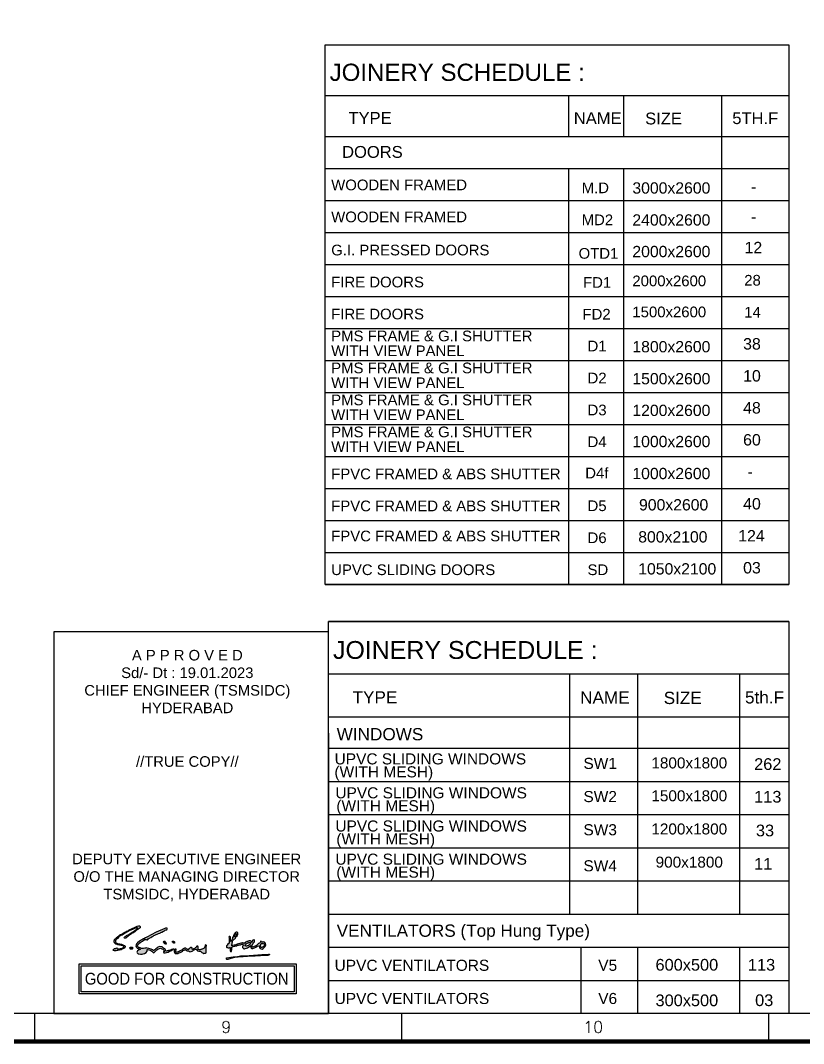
# Model space of a CAD drawing. Extents: x 7897917 to 8423973, y -6487334 to -6173396.
# Drawn here: x 8045949 to 8085627, y -6476226 to -6424411 of the extents above; entities that cross this region are included whole.
import ezdxf
from ezdxf.enums import TextEntityAlignment as Align

# ---------------------------------------------------------------- set-up
doc = ezdxf.new("R2010")
doc.units = 0
doc.header["$LTSCALE"] = 600
doc.header["$MEASUREMENT"] = 0
for name, color, linetype in [('HAT', 35, 'CONTINUOUS'), ('joinery', 7, 'CONTINUOUS'), ('sign-1', 170, 'CONTINUOUS'), ('TITLE', 7, 'CONTINUOUS'), ('Wall', 1, 'CONTINUOUS'), ('Working Dim', 5, 'CONTINUOUS')]:
    doc.layers.add(name, color=color, linetype=linetype)
doc.styles.add('ARIAL', font='arial.ttf')
doc.styles.add('ROMANS', font='romans.shx')

# ---------------------------------------------------------------- blocks, each defined once
blk = doc.blocks.new('A$C66962185')
at = {"layer": 'TITLE'}
blk.add_line((360.704, -141176.034), (2.142, -141176.034), dxfattribs=at)
at = {"layer": 'TITLE', "color": 0}
for p, q in [((241.949, -141178.329), (241.949, -141176.034)), ((272.212, -141178.329), (272.212, -141176.034)), ((302.474, -141178.329), (302.474, -141176.034))]:
    blk.add_line(p, q, dxfattribs=at)
at = {"layer": 'TITLE', "color": 7, "const_width": 0.355}
blk.add_lwpolyline([(363, -140928.365), (363, -141178.329), (0, -141178.329), (0, -140928.365)], close=True, dxfattribs=at)
at = {"layer": 'TITLE', "color": 0, "style": 'ROMANS'}
for s, height, p in [('9', 0.952, (257.726, -141177.147)), ('10', 0.9515, (287.988, -141177.147))]:
    blk.add_text(s, height=height, dxfattribs=at).set_placement(p, align=Align.MIDDLE)
blk = doc.blocks.new('A$Cb45d23e2')
at = {"layer": 'sign-1', "ltscale": 150}
h = blk.add_hatch(color=256, dxfattribs=at)
h.dxf.hatch_style = 1
h.paths.add_polyline_path([(-21154, -12288), (-21169, -12333), (-21169, -12381), (-21154, -12422), (-21114, -12451), (-21043, -12485), (-20950, -12492), (-20869, -12510), (-20795, -12529), (-20724, -12570), (-20687, -12603), (-20680, -12629), (-20680, -12651), (-20702, -12688), (-20750, -12729), (-20835, -12762), (-20891, -12792), (-20973, -12810), (-21062, -12822), (-21132, -12836), (-21143, -12836), (-21177, -12836), (-21225, -12836), (-21255, -12825), (-21278, -12821), (-21286, -12809), (-21283, -12768), (-21272, -12759), (-21253, -12750), (-21235, -12738), (-21218, -12727), (-21184, -12715), (-21151, -12715), (-21135, -12706), (-21123, -12703), (-21105, -12694), (-21086, -12701), (-21082, -12713), (-21074, -12727), (-21091, -12736), (-21089, -12747), (-21079, -12757), (-21065, -12761), (-21052, -12761), (-21029, -12747), (-20998, -12747), (-20984, -12740), (-20971, -12738), (-20957, -12731), (-20936, -12731), (-20929, -12724), (-20908, -12724), (-20880, -12724), (-20869, -12722), (-20855, -12717), (-20848, -12713), (-20834, -12710), (-20820, -12708), (-20813, -12696), (-20808, -12687), (-20797, -12680), (-20785, -12673), (-20778, -12669), (-20767, -12666), (-20764, -12655), (-20744, -12631), (-20746, -12622), (-20755, -12616), (-20769, -12599), (-20792, -12583), (-20806, -12581), (-20820, -12574), (-20834, -12574), (-20855, -12567), (-20869, -12562), (-20885, -12555), (-20910, -12555), (-20936, -12548), (-20959, -12548), (-20982, -12539), (-21008, -12539), (-21038, -12532), (-21059, -12532), (-21084, -12521), (-21103, -12521), (-21112, -12511), (-21135, -12504), (-21165, -12498), (-21179, -12486), (-21195, -12474), (-21204, -12461), (-21218, -12433), (-21228, -12417), (-21239, -12393), (-21244, -12377), (-21244, -12352), (-21241, -12329), (-21241, -12312), (-21228, -12292), (-21218, -12264), (-21209, -12252), (-21197, -12229), (-21165, -12211), (-21140, -12188), (-21119, -12164), (-21093, -12148), (-21079, -12130), (-21052, -12116), (-21026, -12102), (-21003, -12081), (-20982, -12063), (-20966, -12049), (-20950, -12037), (-20924, -12021), (-20882, -12007), (-20862, -12000), (-20820, -11977), (-20797, -11958), (-20785, -11945), (-20760, -11935), (-20730, -11921), (-20709, -11901), (-20686, -11894), (-20653, -11875), (-20637, -11857), (-20618, -11850), (-20591, -11838), (-20547, -11822), (-20512, -11803), (-20477, -11785), (-20367, -11724), (-20300, -11698), (-20218, -11653), (-20142, -11618), (-20071, -11592), (-20010, -11575), (-19949, -11582), (-19920, -11604), (-19923, -11670), (-19971, -11709), (-20019, -11738), (-20048, -11762), (-20074, -11782), (-20123, -11815), (-20190, -11873), (-20231, -11896), (-20261, -11921), (-20301, -11936), (-20342, -11970), (-20457, -12044), (-20524, -12081), (-20535, -12099), (-20565, -12136), (-20609, -12170), (-20654, -12192), (-20691, -12203), (-20721, -12203), (-20732, -12188), (-20713, -12144), (-20683, -12118), (-20643, -12096), (-20609, -12070), (-20505, -12007), (-20383, -11936), (-20298, -11881), (-20198, -11814), (-20112, -11744), (-20060, -11699), (-20053, -11681), (-20075, -11670), (-20109, -11670), (-20131, -11673), (-20161, -11688), (-20212, -11710), (-20309, -11755), (-20476, -11829), (-20565, -11881), (-20683, -11944), (-20735, -11981), (-20828, -12040), (-20899, -12070), (-21010, -12136), (-21080, -12210)])
h = blk.add_hatch(color=256, dxfattribs=at)
h.dxf.hatch_style = 1
h.paths.add_polyline_path([(-18650, -12949), (-18585, -12924), (-18502, -12900), (-18430, -12863), (-18375, -12845), (-18316, -12811), (-18255, -12773), (-18227, -12746), (-18248, -12746), (-18279, -12770), (-18323, -12780), (-18365, -12801), (-18396, -12808), (-18409, -12821), (-18475, -12821), (-18485, -12828), (-18526, -12839), (-18551, -12842), (-18602, -12849), (-18623, -12849), (-18640, -12825), (-18640, -12790), (-18664, -12759), (-18695, -12735), (-18736, -12704), (-18774, -12670), (-18816, -12646), (-18847, -12632), (-18950, -12629), (-19025, -12653), (-19087, -12701), (-19132, -12746), (-19163, -12766), (-19191, -12794), (-19215, -12828), (-19256, -12818), (-19301, -12790), (-19370, -12759), (-19428, -12739), (-19490, -12718), (-19566, -12704), (-19600, -12691), (-19655, -12698), (-19693, -12701), (-19748, -12715), (-19772, -12715), (-19803, -12715), (-19840, -12725), (-19852, -12715), (-19883, -12698), (-19924, -12687), (-19975, -12677), (-20003, -12670), (-20020, -12649), (-20041, -12622), (-20068, -12608), (-20048, -12546), (-20010, -12484), (-19931, -12412), (-19872, -12378), (-19807, -12343), (-19724, -12288), (-19690, -12271), (-19621, -12258), (-19593, -12282), (-19569, -12275), (-19552, -12275), (-19518, -12237), (-19466, -12202), (-19390, -12158), (-19308, -12113), (-19260, -12092), (-19225, -12065), (-19180, -12048), (-18998, -11965), (-18922, -11938), (-18902, -11921), (-18871, -11897), (-18833, -11897), (-18740, -11842), (-18695, -11821), (-18654, -11800), (-18612, -11783), (-18578, -11769), (-18554, -11735), (-18547, -11704), (-18571, -11690), (-18606, -11687), (-18643, -11697), (-18681, -11711), (-19112, -11903), (-19359, -12031), (-19552, -12130), (-19659, -12175), (-19738, -12233), (-19772, -12233), (-19796, -12244), (-19834, -12278), (-19913, -12313), (-19965, -12354), (-20058, -12433), (-20110, -12491), (-20130, -12536), (-20137, -12591), (-20123, -12643), (-20099, -12667), (-20072, -12704), (-20017, -12725), (-19951, -12739), (-19920, -12749), (-19910, -12763), (-19979, -12787), (-20010, -12814), (-20055, -12845), (-20075, -12873), (-20089, -12914), (-20072, -12949), (-20027, -12986), (-19993, -12997), (-19910, -13004), (-19824, -13004), (-19772, -12997), (-19697, -12969), (-19621, -12918), (-19576, -12863), (-19573, -12808), (-19587, -12790), (-19559, -12777), (-19483, -12790), (-19425, -12811), (-19377, -12825), (-19328, -12852), (-19294, -12890), (-19263, -12931), (-19246, -12935), (-19211, -12921), (-19146, -12856), (-19081, -12797), (-19032, -12749), (-18946, -12718), (-18888, -12704), (-18822, -12732), (-18778, -12756), (-18733, -12801), (-18705, -12839), (-18681, -12866), (-18719, -12869), (-18743, -12887), (-18740, -12907), (-18733, -12945)])
h = blk.add_hatch(color=256, dxfattribs=at)
h.dxf.hatch_style = 1
h.paths.add_polyline_path([(-15247, -12173), (-15250, -12211), (-15268, -12243), (-15281, -12281), (-15302, -12323), (-15313, -12347), (-15348, -12375), (-15348, -12337), (-15341, -12229), (-15341, -12170), (-15352, -12131), (-15379, -12117), (-15417, -12117), (-15424, -12142), (-15421, -12201), (-15421, -12243), (-15421, -12298), (-15421, -12372), (-15417, -12413), (-15417, -12427), (-15417, -12452), (-15484, -12507), (-15518, -12553), (-15543, -12580), (-15550, -12608), (-15546, -12650), (-15529, -12667), (-15491, -12671), (-15459, -12681), (-15417, -12681), (-15372, -12677), (-15369, -12737), (-15365, -12789), (-15358, -12824), (-15355, -12869), (-15348, -12876), (-15295, -12876), (-15288, -12859), (-15281, -12772), (-15281, -12727), (-15281, -12692), (-15275, -12664), (-15275, -12654), (-15205, -12629), (-15128, -12612), (-15100, -12594), (-15031, -12580), (-14992, -12553), (-14943, -12546), (-14916, -12542), (-14874, -12535), (-14832, -12528), (-14800, -12518), (-14747, -12508), (-14717, -12521), (-14711, -12558), (-14720, -12591), (-14734, -12626), (-14734, -12654), (-14731, -12667), (-14717, -12688), (-14689, -12716), (-14675, -12734), (-14640, -12734), (-14598, -12730), (-14536, -12709), (-14494, -12692), (-14428, -12654), (-14361, -12608), (-14340, -12591), (-14313, -12573), (-14323, -12608), (-14323, -12640), (-14309, -12674), (-14299, -12709), (-14274, -12730), (-14208, -12716), (-14138, -12688), (-14062, -12647), (-14002, -12612), (-13908, -12580), (-13898, -12605), (-13884, -12664), (-13859, -12699), (-13835, -12730), (-13804, -12744), (-13741, -12748), (-13699, -12723), (-13661, -12685), (-13601, -12643), (-13570, -12584), (-13563, -12532), (-13570, -12476), (-13605, -12420), (-13622, -12406), (-13654, -12399), (-13685, -12392), (-13706, -12389), (-13730, -12396), (-13762, -12406), (-13772, -12392), (-13772, -12361), (-13804, -12354), (-13828, -12365), (-13835, -12382), (-13845, -12417), (-13884, -12452), (-13922, -12472), (-13957, -12507), (-13978, -12521), (-13999, -12535), (-14009, -12560), (-14037, -12573), (-14065, -12591), (-14093, -12605), (-14145, -12622), (-14202, -12648), (-14243, -12657), (-14250, -12660), (-14260, -12643), (-14257, -12598), (-14243, -12553), (-14243, -12535), (-14218, -12497), (-14191, -12452), (-14159, -12413), (-14138, -12378), (-14135, -12337), (-14135, -12298), (-14156, -12284), (-14173, -12278), (-14208, -12302), (-14225, -12323), (-14239, -12351), (-14253, -12368), (-14264, -12396), (-14271, -12417), (-14288, -12378), (-14302, -12358), (-14326, -12340), (-14361, -12333), (-14414, -12333), (-14438, -12347), (-14480, -12361), (-14515, -12375), (-14543, -12385), (-14591, -12406), (-14626, -12452), (-14654, -12455), (-14665, -12472), (-14672, -12466), (-14689, -12455), (-14706, -12441), (-14717, -12438), (-14738, -12438), (-14773, -12448), (-14828, -12455), (-14874, -12466), (-14947, -12486), (-15006, -12497), (-15051, -12514), (-15107, -12546), (-15159, -12556), (-15236, -12573), (-15243, -12577), (-15285, -12582), (-15281, -12525), (-15268, -12493), (-15268, -12459), (-15257, -12427), (-15243, -12382), (-15243, -12351), (-15222, -12316), (-15191, -12278), (-15156, -12257), (-15128, -12229), (-15097, -12201), (-15069, -12138), (-15013, -12076), (-14996, -12044), (-14982, -11999), (-14975, -11964), (-14978, -11922), (-14989, -11908), (-15006, -11898), (-15024, -11895), (-15044, -11895), (-15065, -11898), (-15086, -11912), (-15118, -11929), (-15146, -11971), (-15159, -12002), (-15187, -12065), (-15201, -12100), (-15226, -12145)])
h.paths.add_polyline_path([(-15138, -12116), (-15135, -12085), (-15125, -12048), (-15111, -12026), (-15089, -11993), (-15081, -11978), (-15044, -11971), (-15030, -11985), (-15033, -12002), (-15035, -12028), (-15044, -12048), (-15052, -12074), (-15065, -12090), (-15087, -12111), (-15103, -12125), (-15111, -12136), (-15143, -12131)], flags=16)
h.paths.add_polyline_path([(-14597, -12538), (-14571, -12514), (-14551, -12491), (-14516, -12466), (-14485, -12448), (-14467, -12436), (-14441, -12428), (-14391, -12415), (-14337, -12415), (-14329, -12443), (-14323, -12459), (-14334, -12477), (-14347, -12505), (-14378, -12524), (-14395, -12543), (-14428, -12566), (-14455, -12576), (-14482, -12584), (-14508, -12592), (-14533, -12602), (-14558, -12601), (-14608, -12589), (-14614, -12570), (-14613, -12568), (-14613, -12568), (-14610, -12562)], flags=16)
h.paths.add_polyline_path([(-13818, -12551), (-13809, -12518), (-13804, -12498), (-13780, -12476), (-13749, -12470), (-13696, -12467), (-13644, -12487), (-13632, -12531), (-13635, -12573), (-13646, -12601), (-13675, -12623), (-13701, -12646), (-13727, -12671), (-13751, -12679), (-13789, -12677), (-13803, -12661), (-13811, -12644), (-13820, -12629), (-13823, -12606), (-13823, -12592), (-13823, -12571), (-13818, -12553)], flags=16)
h = blk.add_hatch(color=256, dxfattribs=at)
h.dxf.hatch_style = 1
h.paths.add_polyline_path([(-18606, -12478), (-18608, -12466), (-18616, -12436), (-18631, -12415), (-18640, -12394), (-18658, -12375), (-18676, -12354), (-18696, -12346), (-18707, -12344), (-18718, -12353), (-18733, -12371), (-18737, -12391), (-18734, -12409), (-18723, -12422), (-18715, -12436), (-18704, -12451), (-18697, -12467), (-18680, -12481), (-18654, -12485), (-18629, -12495), (-18612, -12495)])
h.paths.add_polyline_path([(-18181, -12437), (-18181, -12407), (-18181, -12392), (-18192, -12381), (-18199, -12371), (-18212, -12363), (-18225, -12355), (-18239, -12346), (-18253, -12346), (-18272, -12348), (-18278, -12353), (-18281, -12363), (-18281, -12379), (-18281, -12393), (-18281, -12408), (-18255, -12408), (-18255, -12428), (-18241, -12438), (-18232, -12451), (-18203, -12451), (-18189, -12451)])
h = blk.add_hatch(color=256, dxfattribs=at)
h.dxf.hatch_style = 1
h.paths.add_polyline_path([(-20360, -12762), (-20334, -12761), (-20324, -12753), (-20315, -12740), (-20317, -12716), (-20320, -12702), (-20308, -12685), (-20315, -12659), (-20326, -12650), (-20347, -12652), (-20361, -12649), (-20390, -12649), (-20413, -12654), (-20433, -12662), (-20440, -12677), (-20440, -12686), (-20437, -12709), (-20429, -12723), (-20431, -12740), (-20413, -12751), (-20403, -12756), (-20383, -12762)])
h = blk.add_hatch(color=256, dxfattribs=at)
h.dxf.hatch_style = 1
h.paths.add_polyline_path([(-16619, -12955), (-16585, -12934), (-16572, -12919), (-16572, -12791), (-16572, -12733), (-16572, -12714), (-16576, -12677), (-16570, -12567), (-16581, -12547), (-16611, -12539), (-16626, -12556), (-16632, -12567), (-16632, -12582), (-16641, -12614), (-16641, -12629), (-16654, -12658), (-16680, -12692), (-16699, -12716), (-16741, -12737), (-16756, -12746), (-16782, -12748), (-16805, -12755), (-16838, -12778), (-16857, -12781), (-16907, -12789), (-16937, -12789), (-16972, -12781), (-16990, -12760), (-16993, -12718), (-16993, -12673), (-16989, -12649), (-16989, -12629), (-16996, -12614), (-17006, -12601), (-17032, -12601), (-17052, -12606), (-17065, -12621), (-17078, -12640), (-17108, -12670), (-17132, -12694), (-17162, -12724), (-17214, -12746), (-17246, -12763), (-17280, -12773), (-17283, -12735), (-17285, -12707), (-17296, -12683), (-17317, -12668), (-17333, -12668), (-17369, -12679), (-17400, -12703), (-17421, -12718), (-17449, -12722), (-17460, -12731), (-17462, -12748), (-17479, -12781), (-17536, -12774), (-17551, -12759), (-17572, -12750), (-17583, -12733), (-17596, -12714), (-17609, -12701), (-17637, -12699), (-17657, -12699), (-17674, -12707), (-17694, -12720), (-17771, -12781), (-17806, -12791), (-17821, -12809), (-17866, -12828), (-17907, -12843), (-17936, -12858), (-17938, -12867), (-17972, -12880), (-18012, -12904), (-18061, -12910), (-18111, -12919), (-18124, -12878), (-18121, -12843), (-18111, -12824), (-18095, -12796), (-18098, -12772), (-18108, -12761), (-18130, -12752), (-18145, -12752), (-18167, -12757), (-18180, -12770), (-18191, -12787), (-18201, -12802), (-18203, -12843), (-18203, -12867), (-18201, -12899), (-18186, -12923), (-18169, -12951), (-18147, -12973), (-18113, -12979), (-18089, -12981), (-18050, -12983), (-18013, -12975), (-17966, -12947), (-17901, -12919), (-17836, -12891), (-17786, -12850), (-17743, -12824), (-17687, -12802), (-17657, -12785), (-17648, -12776), (-17624, -12798), (-17601, -12817), (-17570, -12828), (-17536, -12841), (-17510, -12837), (-17480, -12839), (-17462, -12860), (-17432, -12882), (-17406, -12897), (-17346, -12880), (-17296, -12856), (-17257, -12832), (-17229, -12809), (-17186, -12787), (-17158, -12770), (-17129, -12752), (-17086, -12748), (-17062, -12776), (-17034, -12830), (-17011, -12847), (-16959, -12865), (-16907, -12858), (-16865, -12855), (-16831, -12899), (-16801, -12932), (-16741, -12949), (-16695, -12971), (-16652, -12958)])
h = blk.add_hatch(color=256, dxfattribs=at)
h.dxf.hatch_style = 1
h.paths.add_polyline_path([(-13450, -13082), (-13397, -13068), (-13386, -13051), (-13372, -13029), (-13372, -13012), (-13429, -13012), (-13538, -13026), (-13765, -13033), (-14181, -13061), (-14623, -13093), (-14726, -13096), (-14846, -13096), (-14991, -13125), (-15206, -13139), (-15337, -13153), (-15439, -13178), (-15542, -13199), (-15545, -13216), (-15549, -13234), (-15549, -13255), (-15535, -13276), (-15503, -13284), (-15478, -13273), (-15386, -13241), (-15213, -13192), (-15125, -13181), (-14962, -13167), (-14825, -13146), (-14697, -13139), (-14492, -13125), (-14104, -13107), (-13832, -13093), (-13528, -13072), (-13500, -13072)])
at = {"layer": 'HAT', "elevation": -15}
for points in [[(-23010, -13501), (-12026, -13501), (-12026, -15017), (-23010, -15017)], [(-22913, -13598), (-12123, -13598), (-12123, -14920), (-22913, -14920)]]:
    blk.add_lwpolyline(points, close=True, dxfattribs=at)
at = {"layer": 'sign-1', "ltscale": 150, "elevation": -15}
for points in [[(-21286, -12801), (-21283, -12768), (-21272, -12759), (-21253, -12750), (-21235, -12738), (-21218, -12727), (-21184, -12715), (-21151, -12715), (-21135, -12706), (-21123, -12703), (-21105, -12694), (-21086, -12701), (-21082, -12713), (-21077, -12722), (-21077, -12729), (-21091, -12736), (-21089, -12747), (-21079, -12757), (-21065, -12761), (-21052, -12761), (-21033, -12750), (-21019, -12747), (-20998, -12747), (-20984, -12740), (-20971, -12738), (-20957, -12731), (-20936, -12731), (-20929, -12724), (-20908, -12724), (-20880, -12724), (-20869, -12722), (-20855, -12717), (-20848, -12713), (-20834, -12710), (-20820, -12708), (-20813, -12696), (-20808, -12687), (-20797, -12680), (-20785, -12673), (-20778, -12669), (-20767, -12666), (-20764, -12655), (-20750, -12639), (-20744, -12636), (-20746, -12622), (-20755, -12616), (-20769, -12599), (-20792, -12583), (-20806, -12581), (-20820, -12574), (-20834, -12574), (-20855, -12567), (-20869, -12562), (-20885, -12555), (-20910, -12555), (-20936, -12548), (-20959, -12548), (-20982, -12539), (-21008, -12539), (-21038, -12532), (-21059, -12532), (-21084, -12521), (-21103, -12521), (-21112, -12511), (-21135, -12504), (-21165, -12498), (-21179, -12486), (-21195, -12474), (-21204, -12461), (-21218, -12433), (-21228, -12417), (-21239, -12393), (-21244, -12377), (-21244, -12352), (-21241, -12329), (-21241, -12312), (-21228, -12292), (-21218, -12264), (-21209, -12252), (-21197, -12229), (-21165, -12211), (-21140, -12188), (-21119, -12164), (-21093, -12148), (-21079, -12130), (-21052, -12116), (-21026, -12102), (-21003, -12081), (-20982, -12063), (-20966, -12049), (-20950, -12037), (-20924, -12021), (-20882, -12007), (-20862, -12000), (-20820, -11977), (-20797, -11958), (-20785, -11945), (-20760, -11935), (-20730, -11921), (-20709, -11901), (-20686, -11894), (-20653, -11875), (-20637, -11857), (-20618, -11850), (-20591, -11838), (-20547, -11822), (-20512, -11803), (-20477, -11785), (-20367, -11724), (-20300, -11698), (-20218, -11653), (-20142, -11618), (-20071, -11592), (-20010, -11575), (-19949, -11582), (-19920, -11604), (-19923, -11670), (-19971, -11709), (-20019, -11738), (-20048, -11762), (-20074, -11782), (-20123, -11815), (-20190, -11873), (-20231, -11896), (-20261, -11921), (-20301, -11936), (-20342, -11970), (-20457, -12044), (-20524, -12081), (-20535, -12099), (-20565, -12136), (-20609, -12170), (-20654, -12192), (-20691, -12203), (-20721, -12203), (-20732, -12188), (-20713, -12144), (-20683, -12118), (-20643, -12096), (-20609, -12070), (-20505, -12007), (-20383, -11936), (-20298, -11881), (-20198, -11814), (-20112, -11744), (-20060, -11699), (-20053, -11681), (-20075, -11670), (-20109, -11670), (-20131, -11673), (-20161, -11688), (-20212, -11710), (-20309, -11755), (-20476, -11829), (-20565, -11881), (-20683, -11944), (-20735, -11981), (-20828, -12040), (-20899, -12070), (-21010, -12136), (-21080, -12210), (-21154, -12288), (-21169, -12333), (-21169, -12381), (-21154, -12422), (-21114, -12451), (-21043, -12485), (-20950, -12492), (-20869, -12510), (-20795, -12529), (-20724, -12570), (-20687, -12603), (-20680, -12629), (-20680, -12651), (-20702, -12688), (-20750, -12729), (-20835, -12762), (-20891, -12792), (-20973, -12810), (-21062, -12822), (-21132, -12836), (-21143, -12836), (-21177, -12836), (-21225, -12836), (-21255, -12825), (-21273, -12822), (-21279, -12819), (-21284, -12812), (-21286, -12801)], [(-19852, -12715), (-19883, -12698), (-19924, -12687), (-19975, -12677), (-20003, -12670), (-20020, -12649), (-20041, -12622), (-20068, -12608), (-20048, -12546), (-20010, -12484), (-19931, -12412), (-19872, -12378), (-19807, -12343), (-19724, -12288), (-19690, -12271), (-19621, -12258), (-19593, -12282), (-19569, -12275), (-19552, -12275), (-19518, -12237), (-19466, -12202), (-19390, -12158), (-19308, -12113), (-19260, -12092), (-19225, -12065), (-19180, -12048), (-18998, -11965), (-18922, -11938), (-18902, -11921), (-18871, -11897), (-18833, -11897), (-18740, -11842), (-18695, -11821), (-18654, -11800), (-18612, -11783), (-18578, -11769), (-18554, -11735), (-18547, -11704), (-18571, -11690), (-18606, -11687), (-18643, -11697), (-18681, -11711), (-19112, -11903), (-19359, -12031), (-19552, -12130), (-19659, -12175), (-19738, -12233), (-19772, -12233), (-19796, -12244), (-19834, -12278), (-19913, -12313), (-19965, -12354), (-20058, -12433), (-20110, -12491), (-20130, -12536), (-20137, -12591), (-20123, -12643), (-20099, -12667), (-20072, -12704), (-20017, -12725), (-19951, -12739), (-19920, -12749), (-19910, -12763), (-19979, -12787), (-20010, -12814), (-20055, -12845), (-20075, -12873), (-20089, -12914), (-20072, -12949), (-20027, -12986), (-19993, -12997), (-19910, -13004), (-19824, -13004), (-19772, -12997), (-19697, -12969), (-19621, -12918), (-19576, -12863), (-19573, -12808), (-19587, -12790), (-19559, -12777), (-19483, -12790), (-19425, -12811), (-19377, -12825), (-19328, -12852), (-19294, -12890), (-19263, -12931), (-19246, -12935), (-19211, -12921), (-19146, -12856), (-19081, -12797), (-19032, -12749), (-18946, -12718), (-18888, -12704), (-18822, -12732), (-18778, -12756), (-18733, -12801), (-18705, -12839), (-18681, -12866), (-18719, -12869), (-18743, -12887), (-18740, -12907), (-18733, -12945), (-18650, -12949), (-18585, -12924), (-18502, -12900), (-18430, -12863), (-18375, -12845), (-18316, -12811), (-18255, -12773), (-18227, -12746), (-18248, -12746), (-18279, -12770), (-18323, -12780), (-18365, -12801), (-18396, -12808), (-18409, -12821), (-18475, -12821), (-18485, -12828), (-18526, -12839), (-18551, -12842), (-18602, -12849), (-18623, -12849), (-18640, -12825), (-18640, -12790), (-18664, -12759), (-18695, -12735), (-18736, -12704), (-18774, -12670), (-18816, -12646), (-18847, -12632), (-18950, -12629), (-19025, -12653), (-19087, -12701), (-19132, -12746), (-19163, -12766), (-19191, -12794), (-19215, -12828), (-19256, -12818), (-19301, -12790), (-19370, -12759), (-19428, -12739), (-19490, -12718), (-19566, -12704), (-19600, -12691), (-19655, -12698), (-19693, -12701), (-19748, -12715), (-19772, -12715), (-19803, -12715), (-19827, -12722), (-19837, -12718), (-19848, -12718), (-19852, -12715)], [(-15417, -12117), (-15424, -12142), (-15421, -12201), (-15421, -12243), (-15421, -12298), (-15421, -12372), (-15417, -12413), (-15417, -12427), (-15417, -12452), (-15484, -12507), (-15518, -12553), (-15543, -12580), (-15550, -12608), (-15546, -12650), (-15529, -12667), (-15491, -12671), (-15459, -12681), (-15417, -12681), (-15383, -12678), (-15372, -12678), (-15369, -12737), (-15365, -12789), (-15358, -12824), (-15355, -12869), (-15348, -12876), (-15295, -12876), (-15288, -12859), (-15281, -12772), (-15281, -12727), (-15281, -12692), (-15275, -12664), (-15275, -12654), (-15205, -12629), (-15128, -12612), (-15100, -12594), (-15031, -12580), (-14992, -12553), (-14943, -12546), (-14916, -12542), (-14874, -12535), (-14832, -12528), (-14800, -12518), (-14762, -12511), (-14741, -12511), (-14717, -12521), (-14713, -12542), (-14713, -12566), (-14720, -12591), (-14734, -12626), (-14734, -12654), (-14731, -12667), (-14717, -12688), (-14689, -12716), (-14675, -12734), (-14640, -12734), (-14598, -12730), (-14536, -12709), (-14494, -12692), (-14428, -12654), (-14361, -12608), (-14340, -12591), (-14313, -12573), (-14323, -12608), (-14323, -12640), (-14309, -12674), (-14299, -12709), (-14274, -12730), (-14208, -12716), (-14138, -12688), (-14062, -12647), (-14002, -12612), (-13908, -12580), (-13898, -12605), (-13884, -12664), (-13859, -12699), (-13835, -12730), (-13804, -12744), (-13741, -12748), (-13699, -12723), (-13661, -12685), (-13601, -12643), (-13570, -12584), (-13563, -12532), (-13570, -12476), (-13605, -12420), (-13622, -12406), (-13654, -12399), (-13685, -12392), (-13706, -12389), (-13730, -12396), (-13762, -12406), (-13772, -12392), (-13772, -12361), (-13804, -12354), (-13828, -12365), (-13835, -12382), (-13845, -12417), (-13884, -12452), (-13922, -12472), (-13957, -12507), (-13978, -12521), (-13999, -12535), (-14009, -12560), (-14037, -12573), (-14065, -12591), (-14093, -12605), (-14145, -12622), (-14184, -12640), (-14211, -12650), (-14243, -12657), (-14250, -12660), (-14260, -12643), (-14257, -12598), (-14243, -12553), (-14243, -12535), (-14218, -12497), (-14191, -12452), (-14159, -12413), (-14138, -12378), (-14135, -12337), (-14135, -12298), (-14156, -12284), (-14173, -12278), (-14208, -12302), (-14225, -12323), (-14239, -12351), (-14253, -12368), (-14264, -12396), (-14271, -12417), (-14288, -12378), (-14302, -12358), (-14326, -12340), (-14361, -12333), (-14414, -12333), (-14438, -12347), (-14480, -12361), (-14515, -12375), (-14543, -12385), (-14591, -12406), (-14626, -12452), (-14654, -12455), (-14665, -12472), (-14672, -12466), (-14689, -12455), (-14706, -12441), (-14717, -12438), (-14738, -12438), (-14773, -12448), (-14828, -12455), (-14874, -12466), (-14947, -12486), (-15006, -12497), (-15051, -12514), (-15107, -12546), (-15159, -12556), (-15236, -12573), (-15243, -12577), (-15275, -12580), (-15285, -12577), (-15281, -12525), (-15268, -12493), (-15268, -12459), (-15257, -12427), (-15243, -12382), (-15243, -12351), (-15222, -12316), (-15191, -12278), (-15156, -12257), (-15128, -12229), (-15097, -12201), (-15069, -12138), (-15013, -12076), (-14996, -12044), (-14982, -11999), (-14975, -11964), (-14978, -11922), (-14989, -11908), (-15006, -11898), (-15024, -11895), (-15044, -11895), (-15065, -11898), (-15086, -11912), (-15118, -11929), (-15146, -11971), (-15159, -12002), (-15187, -12065), (-15201, -12100), (-15226, -12145), (-15247, -12173), (-15250, -12211), (-15268, -12243), (-15281, -12281), (-15302, -12323), (-15313, -12347), (-15348, -12375), (-15348, -12337), (-15341, -12229), (-15341, -12170), (-15348, -12145), (-15351, -12131), (-15379, -12117), (-15396, -12117), (-15411, -12114), (-15413, -12116), (-15417, -12117)], [(-18696, -12346), (-18676, -12354), (-18658, -12375), (-18640, -12394), (-18631, -12415), (-18616, -12436), (-18608, -12466), (-18606, -12478), (-18612, -12495), (-18629, -12495), (-18654, -12485), (-18680, -12481), (-18697, -12467), (-18704, -12451), (-18715, -12436), (-18723, -12422), (-18734, -12409), (-18737, -12391), (-18733, -12371), (-18718, -12353), (-18707, -12344), (-18696, -12346)], [(-18272, -12348), (-18253, -12346), (-18239, -12346), (-18225, -12355), (-18212, -12363), (-18199, -12371), (-18192, -12381), (-18181, -12392), (-18181, -12407), (-18181, -12423), (-18181, -12437), (-18189, -12451), (-18203, -12451), (-18219, -12451), (-18232, -12451), (-18241, -12438), (-18255, -12428), (-18255, -12417), (-18267, -12408), (-18281, -12408), (-18281, -12393), (-18281, -12379), (-18281, -12363), (-18278, -12353), (-18272, -12348)], [(-15138, -12116), (-15135, -12085), (-15125, -12048), (-15111, -12026), (-15089, -11993), (-15081, -11978), (-15057, -11974), (-15041, -11974), (-15030, -11985), (-15033, -12002), (-15035, -12028), (-15044, -12048), (-15052, -12074), (-15065, -12090), (-15087, -12111), (-15103, -12125), (-15111, -12136), (-15127, -12133), (-15135, -12129), (-15138, -12127), (-15139, -12121), (-15138, -12116)], [(-14610, -12562), (-14597, -12538), (-14571, -12514), (-14551, -12491), (-14516, -12466), (-14485, -12448), (-14467, -12436), (-14441, -12428), (-14413, -12421), (-14383, -12415), (-14357, -12415), (-14335, -12424), (-14329, -12443), (-14323, -12459), (-14334, -12477), (-14347, -12505), (-14378, -12524), (-14395, -12543), (-14428, -12566), (-14455, -12576), (-14482, -12584), (-14508, -12592), (-14533, -12602), (-14558, -12601), (-14593, -12592), (-14608, -12587), (-14613, -12575), (-14613, -12571), (-14613, -12568), (-14610, -12562)], [(-20438, -12664), (-20413, -12654), (-20390, -12649), (-20361, -12649), (-20347, -12652), (-20326, -12650), (-20315, -12659), (-20308, -12685), (-20320, -12702), (-20317, -12716), (-20315, -12740), (-20324, -12753), (-20334, -12761), (-20360, -12762), (-20383, -12762), (-20403, -12756), (-20413, -12751), (-20431, -12740), (-20429, -12723), (-20437, -12709), (-20438, -12701), (-20440, -12686), (-20440, -12677), (-20437, -12671), (-20437, -12667), (-20438, -12664)], [(-18162, -12752), (-18180, -12770), (-18191, -12787), (-18201, -12802), (-18203, -12843), (-18203, -12867), (-18201, -12899), (-18186, -12923), (-18169, -12951), (-18147, -12973), (-18113, -12979), (-18089, -12981), (-18050, -12983), (-18013, -12975), (-17966, -12947), (-17901, -12919), (-17836, -12891), (-17786, -12850), (-17743, -12824), (-17687, -12802), (-17657, -12785), (-17648, -12776), (-17624, -12798), (-17601, -12817), (-17570, -12828), (-17536, -12841), (-17510, -12837), (-17480, -12839), (-17462, -12860), (-17432, -12882), (-17406, -12897), (-17346, -12880), (-17296, -12856), (-17257, -12832), (-17229, -12809), (-17186, -12787), (-17158, -12770), (-17129, -12752), (-17086, -12748), (-17062, -12776), (-17034, -12830), (-17011, -12847), (-16959, -12865), (-16907, -12858), (-16877, -12856), (-16859, -12863), (-16831, -12899), (-16801, -12932), (-16741, -12949), (-16695, -12971), (-16652, -12958), (-16619, -12955), (-16585, -12934), (-16572, -12919), (-16572, -12791), (-16572, -12733), (-16572, -12714), (-16576, -12677), (-16570, -12567), (-16581, -12547), (-16611, -12539), (-16626, -12556), (-16632, -12567), (-16632, -12582), (-16641, -12614), (-16641, -12629), (-16654, -12658), (-16680, -12692), (-16699, -12716), (-16741, -12737), (-16756, -12746), (-16782, -12748), (-16805, -12755), (-16838, -12778), (-16857, -12781), (-16907, -12789), (-16937, -12789), (-16972, -12781), (-16989, -12761), (-16991, -12748), (-16993, -12718), (-16993, -12673), (-16989, -12649), (-16989, -12629), (-16996, -12614), (-17006, -12601), (-17032, -12601), (-17052, -12606), (-17065, -12621), (-17078, -12640), (-17108, -12670), (-17132, -12694), (-17162, -12724), (-17214, -12746), (-17246, -12763), (-17268, -12770), (-17281, -12763), (-17283, -12735), (-17285, -12707), (-17296, -12683), (-17317, -12668), (-17333, -12668), (-17369, -12679), (-17400, -12703), (-17421, -12718), (-17449, -12722), (-17460, -12731), (-17462, -12748), (-17473, -12770), (-17486, -12781), (-17536, -12774), (-17551, -12759), (-17572, -12750), (-17583, -12733), (-17596, -12714), (-17609, -12701), (-17637, -12699), (-17657, -12699), (-17674, -12707), (-17694, -12720), (-17771, -12781), (-17806, -12791), (-17821, -12809), (-17866, -12828), (-17907, -12843), (-17936, -12858), (-17938, -12867), (-17972, -12880), (-18000, -12897), (-18024, -12906), (-18061, -12910), (-18098, -12917), (-18115, -12906), (-18124, -12878), (-18121, -12843), (-18111, -12824), (-18095, -12796), (-18098, -12772), (-18108, -12761), (-18130, -12752), (-18145, -12752), (-18156, -12755), (-18162, -12752)], [(-13818, -12551), (-13809, -12518), (-13804, -12498), (-13780, -12476), (-13749, -12470), (-13713, -12468), (-13689, -12470), (-13662, -12480), (-13643, -12491), (-13637, -12510), (-13632, -12541), (-13634, -12564), (-13638, -12582), (-13646, -12601), (-13675, -12623), (-13701, -12646), (-13719, -12664), (-13731, -12673), (-13751, -12679), (-13785, -12677), (-13794, -12671), (-13803, -12661), (-13811, -12644), (-13820, -12629), (-13823, -12606), (-13823, -12592), (-13823, -12577), (-13822, -12567), (-13819, -12558), (-13818, -12554), (-13818, -12551)], [(-15542, -13199), (-15439, -13178), (-15337, -13153), (-15206, -13139), (-14991, -13125), (-14846, -13096), (-14726, -13096), (-14623, -13093), (-14181, -13061), (-13765, -13033), (-13538, -13026), (-13429, -13012), (-13372, -13012), (-13372, -13029), (-13386, -13051), (-13397, -13068), (-13450, -13082), (-13500, -13072), (-13528, -13072), (-13832, -13093), (-14104, -13107), (-14492, -13125), (-14697, -13139), (-14825, -13146), (-14962, -13167), (-15125, -13181), (-15213, -13192), (-15386, -13241), (-15478, -13273), (-15503, -13284), (-15535, -13276), (-15549, -13255), (-15549, -13234), (-15545, -13216), (-15542, -13199)]]:
    blk.add_lwpolyline(points, dxfattribs=at)
at = {"layer": 'TITLE'}
blk.add_line((-10383, -1815, -15), (-10383, -16016, -15), dxfattribs=at)
at = {"layer": 'Wall', "color": 7, "elevation": -15}
blk.add_lwpolyline([(-24306, -16016), (-10383, -16016), (-10383, 3322), (-24306, 3322)], close=True, dxfattribs=at)
at = {"layer": 'TITLE', "color": 6, "style": 'ARIAL', "width": 1}
for s, oblique, p in [('A P P R O V E D', 0, (-17534, 1865, -15)), ('Sd/- Dt : 19.01.2023', 0, (-17534, 975, -15)), ('CHIEF ENGINEER (TSMSIDC)', 0, (-17534, 85, -15)), ('//TRUE COPY//', 0, (-17534, -3520, -15)), ('DEPUTY EXECUTIVE ENGINEER', 0, (-17566, -8456, -15)), ('O/O THE MANAGING DIRECTOR', 360, (-17566, -9345, -15)), ('TSMSIDC, HYDERABAD', 360, (-17566, -10235, -15))]:
    blk.add_text(s, height=535.95, rotation=0, dxfattribs=dict(at, oblique=oblique)).set_placement(p, align=Align.CENTER)
at = {"layer": 'TITLE', "color": 6, "style": 'ARIAL', "oblique": 360}
blk.add_text('HYDERABAD', height=536, rotation=0, dxfattribs=at).set_placement((-17534, -804, -15), align=Align.CENTER)
at = {"layer": 'TITLE', "color": 10, "style": 'ARIAL', "width": 0.9}
blk.add_text('GOOD FOR CONSTRUCTION', height=596.06, dxfattribs=at).set_placement((-17566, -14550, -15), align=Align.CENTER)

msp = doc.modelspace()

# ---------------------------------------------------------------- linework, layer by layer
at = {"layer": 'joinery'}
for p, q in [((8061393.801, -6428207.721), (8084874.463, -6428207.721)), ((8073733.251, -6430295.521), (8073733.251, -6428207.721)), ((8076513.633, -6430295.521), (8076513.633, -6428207.721)), ((8081489.773, -6430295.521), (8081489.773, -6428207.721)), ((8081489.773, -6452974.851), (8081489.773, -6428207.721)), ((8061393.801, -6430295.521), (8084874.463, -6430295.521)), ((8061393.801, -6431915.473), (8084874.463, -6431915.473)), ((8073733.251, -6452974.851), (8073733.251, -6431915.473)), ((8076513.633, -6452974.851), (8076513.633, -6431915.473)), ((8081489.773, -6452974.851), (8081489.773, -6431915.473)), ((8061393.801, -6433535.425), (8084874.463, -6433535.425)), ((8061393.801, -6435155.378), (8084874.463, -6435155.378)), ((8061393.801, -6441635.186), (8084874.463, -6441635.186)), ((8061393.801, -6443255.138), (8084874.463, -6443255.138)), ((8061393.801, -6444875.09), (8084874.463, -6444875.09)), ((8061393.801, -6446495.042), (8084874.463, -6446495.042)), ((8061393.801, -6448114.994), (8084874.463, -6448114.994)), ((8061393.801, -6449734.946), (8084874.463, -6449734.946)), ((8061393.801, -6451354.898), (8084874.463, -6451354.898)), ((8061393.801, -6452974.851), (8084874.463, -6452974.851)), ((8061393.801, -6452974.851), (8084874.463, -6452974.851)), ((8061555.971, -6454849.391), (8084874.463, -6454849.391)), ((8061555.971, -6454849.391), (8084874.463, -6454849.391)), ((8061555.971, -6454849.391), (8084874.463, -6454849.391)), ((8061555.971, -6457508.96), (8084874.463, -6457508.96)), ((8073789.356, -6469667.046), (8073789.356, -6457508.96)), ((8077235.792, -6469667.046), (8077235.792, -6457508.96)), ((8082396.232, -6469667.046), (8082396.232, -6457508.96)), ((8061555.971, -6459674.085), (8084874.463, -6459674.085)), ((8061555.971, -6459674.085), (8084874.463, -6459674.085)), ((8061555.971, -6461267.297), (8084874.463, -6461267.297)), ((8061555.971, -6461267.297), (8084874.463, -6461267.297)), ((8061555.971, -6462947.247), (8084874.463, -6462947.247)), ((8061555.971, -6462947.247), (8084874.463, -6462947.247)), ((8061555.971, -6464627.197), (8084874.463, -6464627.197)), ((8061555.971, -6464627.197), (8084874.463, -6464627.197)), ((8061555.971, -6466307.147), (8084874.463, -6466307.147)), ((8061555.971, -6467987.096), (8084874.463, -6467987.096)), ((8061555.971, -6469667.046), (8084874.463, -6469667.046)), ((8061555.971, -6471346.996), (8084874.463, -6471346.996)), ((8061555.971, -6471346.996), (8084874.463, -6471346.996)), ((8074352.434, -6474706.896), (8074352.434, -6471346.996)), ((8077235.792, -6474706.896), (8077235.792, -6471346.996)), ((8082396.232, -6474706.896), (8082396.232, -6471346.996)), ((8061555.971, -6473026.946), (8084874.463, -6473026.946)), ((8061555.971, -6473026.946), (8084874.463, -6473026.946))]:
    msp.add_line(p, q, dxfattribs=at)
at = {"layer": 'joinery', "color": 10}
for p, q in [((8061393.801, -6436775.33), (8084874.463, -6436775.33)), ((8061393.801, -6438395.282), (8084874.463, -6438395.282)), ((8061393.801, -6440015.234), (8084874.463, -6440015.234))]:
    msp.add_line(p, q, dxfattribs=at)
at = {"layer": 'joinery'}
for points in [[(8084874.463, -6452974.851), (8061393.801, -6452974.851), (8061393.801, -6425643.136), (8084874.463, -6425643.136)], [(8084874.463, -6474706.896), (8061555.971, -6474706.896), (8061555.971, -6454849.391), (8084874.463, -6454849.391)]]:
    msp.add_lwpolyline(points, close=True, dxfattribs=at)
msp.add_lwpolyline([(8084874.463, -6454849.391), (8061555.971, -6454849.391)], dxfattribs=at)

# ---------------------------------------------------------------- block references
at = {"layer": 'TITLE', "xscale": 614.4175770664588, "yscale": 614.4175710082054, "zscale": 614.4175728063115}
msp.add_blockref('A$C66962185', (7898025.611, 80266328.743), dxfattribs=at)
at = {"layer": 'Working Dim'}
msp.add_blockref('A$Cb45d23e2', (8071938.595, -6458690.916, 14.83), dxfattribs=at)

# ---------------------------------------------------------------- texts
at = {"layer": 'joinery', "style": 'ARIAL', "width": 1}
for s, height, p in [('JOINERY SCHEDULE :', 871.65917, (8061615.633, -6427471.865)), ('TYPE', 599.2941, (8062569.329, -6429647.847)), ('SIZE', 599.2941, (8077602.327, -6429676.429)), ('WOODEN FRAMED', 540.77064, (8061693.416, -6433011.312)), ('M.D', 540.7706, (8074384.235, -6433159.257)), ('3000x2600', 571.6311, (8076953.156, -6433180.58)), ('WOODEN FRAMED', 540.77064, (8061693.416, -6434631.264)), ('MD2', 540.7706, (8074384.235, -6434779.209)), ('2400x2600', 571.6311, (8076953.156, -6434800.532)), ('G.I. PRESSED DOORS', 540.77064, (8061693.416, -6436309.908)), ('OTD1', 540.7706, (8074227.644, -6436478.765)), ('D1', 540.7706, (8074682.577, -6441169.765)), ('FPVC FRAMED & ABS SHUTTER', 540.77064, (8061693.416, -6447649.573)), ('FPVC FRAMED & ABS SHUTTER', 540.77064, (8061693.416, -6449269.525)), ('900x2600', 571.6311, (8077290.59, -6449226.365)), ('FPVC FRAMED & ABS SHUTTER', 540.77064, (8061693.416, -6450792.158)), ('800x2100', 571.6311, (8077251.098, -6450850.937)), ('UPVC SLIDING DOORS', 540.77064, (8061693.416, -6452500.818)), ('1050x2100', 571.6311, (8077251.098, -6452470.889)), ('JOINERY SCHEDULE :', 903.94257, (8061786.019, -6456745.849)), ('TYPE', 621.49, (8062775.037, -6459002.422)), ('SIZE', 621.49, (8078540.808, -6459032.064)), ('1800x1800', 555.6489, (8077915.615, -6462291.941)), ('1500x1800', 555.6489, (8077915.615, -6463956.463)), ('1200x1800', 555.6489, (8077915.615, -6465636.413)), (' 900x1800', 555.6489, (8077915.615, -6467316.363)), ('V5', 560.799, (8075224.659, -6472544.287)), ('V6', 560.799, (8075224.659, -6474224.237))]:
    msp.add_text(s, height=height, dxfattribs=at).set_placement(p)
at = {"layer": 'joinery', "style": 'ARIAL'}
for s, height, p in [('NAME', 599.2941, (8073986.43, -6429658.605)), ('5TH.F', 599.2941, (8082015.864, -6429658.605)), ('2000x2600', 571.6311, (8076953.156, -6436400.186)), ('PMS FRAME & G.I SHUTTER', 540.77064, (8061693.416, -6440659.597)), ('WITH VIEW PANEL', 540.77064, (8061693.416, -6441411.945, 2.894)), ('1800x2600', 571.6311, (8076953.156, -6441219.841)), ('PMS FRAME & G.I SHUTTER', 540.77064, (8061693.416, -6442279.549)), ('WITH VIEW PANEL', 540.77064, (8061693.416, -6443031.897, 2.894)), ('D2', 540.7706, (8074682.577, -6442789.717)), ('1500x2600', 571.6311, (8076953.156, -6442839.793)), ('PMS FRAME & G.I SHUTTER', 540.77064, (8061693.416, -6443899.501)), ('WITH VIEW PANEL', 540.77064, (8061693.416, -6444651.849, 2.894)), ('D3', 540.7706, (8074682.577, -6444409.669)), ('1200x2600', 571.6311, (8076953.156, -6444444.137)), ('PMS FRAME & G.I SHUTTER', 540.77064, (8061693.416, -6445519.453)), ('WITH VIEW PANEL', 540.77064, (8061693.416, -6446271.802, 2.894)), ('D4', 540.7706, (8074682.577, -6446021.01)), ('1000x2600', 571.6311, (8076953.156, -6446022.798)), ('D4f', 540.7706, (8074565.481, -6447604.338)), ('1000x2600', 571.6311, (8076953.156, -6447642.75)), ('D5', 540.7706, (8074682.577, -6449260.914)), ('D6', 540.7706, (8074682.577, -6450880.866)), ('SD', 540.7706, (8074682.577, -6452500.818)), ('NAME', 621.49, (8074306.793, -6459013.579)), ('5th.F', 621.49, (8082661.29, -6459003.472)), ('UPVC SLIDING WINDOWS', 560.79901, (8061866.683, -6462089.752)), ('SW1', 560.799, (8074474.069, -6462318.349)), ('262', 592.8025, (8083123.625, -6462369.985)), ('(WITH MESH)', 560.79901, (8061856.758, -6462746.056, 2.836)), ('UPVC SLIDING WINDOWS', 560.79901, (8061905.114, -6463809.428)), ('(WITH MESH)', 560.79901, (8061954.886, -6464465.729, 2.836)), ('SW2', 560.799, (8074474.069, -6463998.299)), ('113', 592.8025, (8083123.625, -6464023.882)), ('UPVC SLIDING WINDOWS', 560.79901, (8061905.114, -6465489.378)), ('SW3', 560.799, (8074474.069, -6465678.249)), ('33', 592.8025, (8083213.537, -6465731.902)), ('(WITH MESH)', 560.79901, (8061954.886, -6466145.679, 2.836)), ('UPVC SLIDING WINDOWS', 560.79901, (8061905.114, -6467169.327)), ('SW4', 560.799, (8074474.069, -6467504.63)), ('11', 592.8025, (8083123.625, -6467422.95)), ('(WITH MESH)', 560.79901, (8061954.886, -6467825.629, 2.836)), ('UPVC VENTILATORS', 560.79901, (8061866.683, -6472544.287)), ('600x500', 592.8025, (8078125.895, -6472534.197)), ('113', 592.8025, (8082806.144, -6472534.197)), ('UPVC VENTILATORS', 560.79901, (8061866.683, -6474224.237)), ('300x500', 592.8025, (8078125.895, -6474335.51)), ('03', 592.8025, (8083172.5, -6474329.241))]:
    msp.add_text(s, height=height, dxfattribs=at).set_placement(p)
at = {"layer": 'joinery', "color": 6, "style": 'ARIAL'}
for s, height, p in [('DOORS', 599.2941, (8062246.796, -6431368.819)), ('WINDOWS', 621.49, (8061972.208, -6460869.449)), ('VENTILATORS (Top Hung Type)', 621.49002, (8061972.208, -6470819.935))]:
    msp.add_text(s, height=height, dxfattribs=at).set_placement(p)
at = {"layer": 'joinery', "style": 'ARIAL'}
for s, height, p in [('-', 577.946, (8083228.145, -6433127.014)), ('-', 577.946, (8083228.145, -6434644.839)), ('12', 577.9455, (8083533.314, -6436201.351)), ('38', 577.9455, (8083462.051, -6441078.829)), ('10', 577.9455, (8083462.051, -6442698.782)), ('48', 577.9455, (8083462.051, -6444318.734)), ('60', 577.9455, (8083462.051, -6445938.686)), ('-', 577.946, (8083058.582, -6447558.638)), ('40', 577.9455, (8083462.051, -6449178.59)), ('124', 577.9455, (8083661.403, -6450798.542)), ('03', 577.9455, (8083462.051, -6452418.494))]:
    msp.add_text(s, height=height, dxfattribs=at).set_placement(p, align=Align.RIGHT)
at = {"layer": 'joinery', "color": 10, "style": 'ARIAL', "width": 1}
for s, p in [('FIRE DOORS', (8061693.416, -6437929.86)), ('FD1', (8074454.118, -6437950.772)), ('2000x2600', (8076953.156, -6437872.193)), ('FIRE DOORS', (8061693.416, -6439549.812)), ('1500x2600', (8076953.156, -6439443.388))]:
    msp.add_text(s, height=540.7706, dxfattribs=at).set_placement(p)
msp.add_text('28', height=540.7706, dxfattribs=at).set_placement((8083462.051, -6437838.925), align=Align.RIGHT)
at = {"layer": 'joinery', "color": 10, "style": 'ARIAL'}
msp.add_text('FD2', height=540.7706, dxfattribs=at).set_placement((8074425.237, -6439558.245))
msp.add_text('14', height=540.7706, dxfattribs=at).set_placement((8083462.051, -6439458.877), align=Align.RIGHT)

doc.saveas('drawing.dxf')
